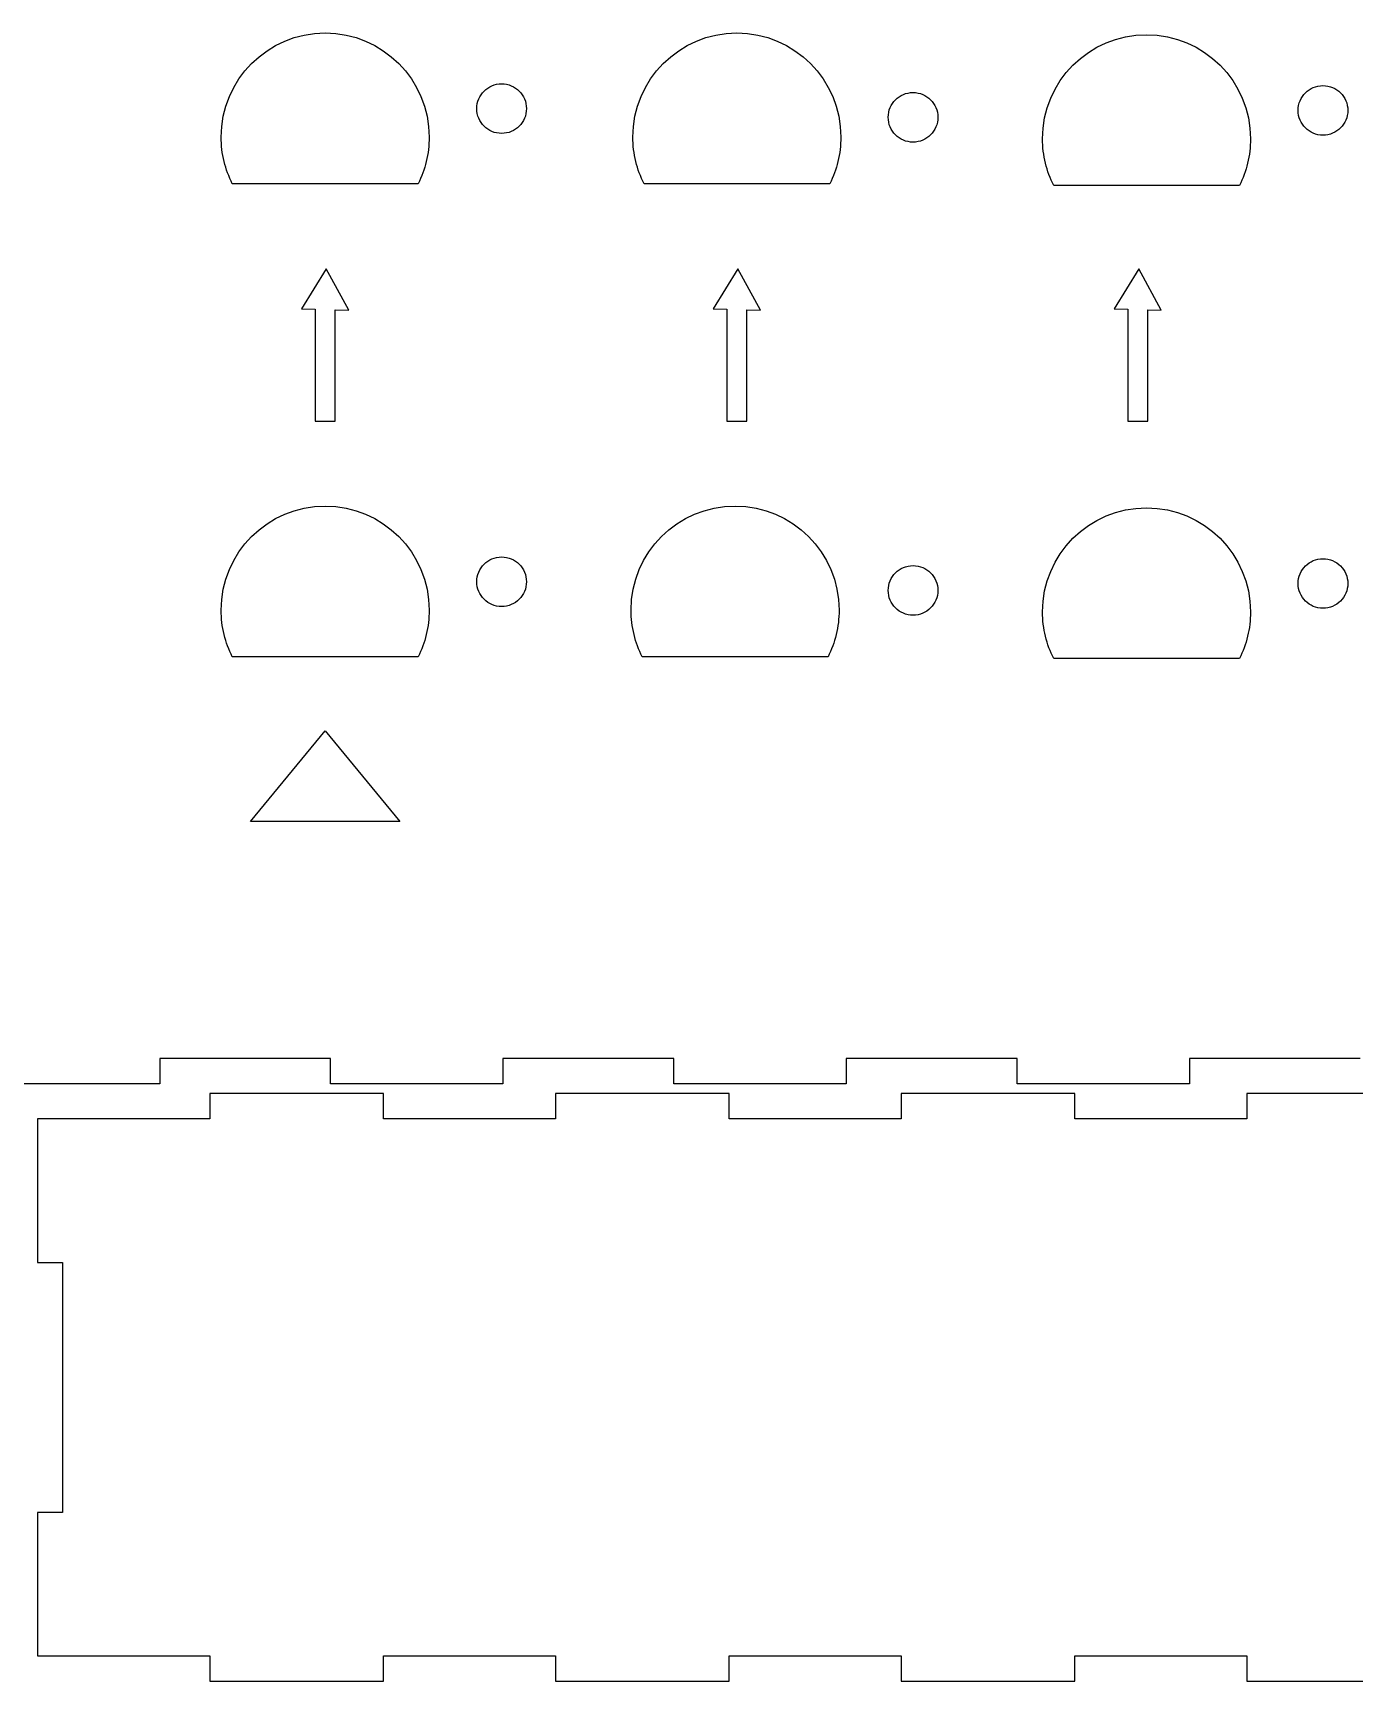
# Model space of a CAD drawing. Extents: x 11 to 585, y 6 to 386.
# Drawn here: x 276.8 to 433.8, y 6.2 to 202.1 of the extents above; entities that cross this region are included whole.
import ezdxf

# ---------------------------------------------------------------- set-up
doc = ezdxf.new("R2010")
doc.units = 0
doc.layers.get('0').update_dxf_attribs({"linetype": 'CONTINUOUS'})

msp = doc.modelspace()

# ---------------------------------------------------------------- linework, layer by layer
at = {"color": 7}
for p, q in [((307.882854, 201.494228), (309.066664, 201.799005)), ((309.066664, 201.799005), (310.293145, 201.986432)), ((310.293145, 201.986432), (311.55609, 202.05029)), ((311.55609, 202.05029), (312.819006, 201.986432)), ((312.819006, 201.986432), (314.045487, 201.799005)), ((314.045487, 201.799005), (315.229296, 201.494228)), ((356.788071, 201.494228), (357.97188, 201.799005)), ((357.97188, 201.799005), (359.198362, 201.986432)), ((359.198362, 201.986432), (360.461278, 202.05029)), ((360.461278, 202.05029), (361.724194, 201.986432)), ((361.724194, 201.986432), (362.950675, 201.799005)), ((362.950675, 201.799005), (364.134513, 201.494228)), ((406.634696, 201.592413), (407.861177, 201.779839)), ((407.861177, 201.779839), (409.124122, 201.843698)), ((409.124122, 201.843698), (410.387038, 201.779839)), ((410.387038, 201.779839), (411.613519, 201.592413)), ((303.698487, 199.226027), (304.649519, 199.938003)), ((304.649519, 199.938003), (305.668059, 200.557507)), ((305.668059, 200.557507), (306.747926, 201.078322)), ((306.747926, 201.078322), (307.882854, 201.494228)), ((315.229296, 201.494228), (316.364225, 201.078322)), ((316.364225, 201.078322), (317.444092, 200.557507)), ((317.444092, 200.557507), (318.462632, 199.938003)), ((318.462632, 199.938003), (319.413664, 199.226027)), ((352.603703, 199.226027), (353.554736, 199.938003)), ((353.554736, 199.938003), (354.573276, 200.557507)), ((354.573276, 200.557507), (355.653114, 201.078322)), ((355.653114, 201.078322), (356.788071, 201.494228)), ((364.134513, 201.494228), (365.269441, 201.078322)), ((365.269441, 201.078322), (366.34928, 200.557507)), ((366.34928, 200.557507), (367.367848, 199.938003)), ((367.367848, 199.938003), (368.318881, 199.226027)), ((402.217551, 199.731411), (403.236091, 200.350914)), ((403.236091, 200.350914), (404.315958, 200.87173)), ((404.315958, 200.87173), (405.450887, 201.287635)), ((405.450887, 201.287635), (406.634696, 201.592413)), ((411.613519, 201.592413), (412.797329, 201.287635)), ((412.797329, 201.287635), (413.932257, 200.87173)), ((413.932257, 200.87173), (415.012124, 200.350914)), ((415.012124, 200.350914), (416.030664, 199.731411)), ((302.023836, 197.549554), (302.821199, 198.427807)), ((302.821199, 198.427807), (303.698487, 199.226027)), ((319.413664, 199.226027), (320.29098, 198.427807)), ((320.29098, 198.427807), (321.088314, 197.549554)), ((350.929025, 197.549554), (351.726387, 198.427807)), ((351.726387, 198.427807), (352.603703, 199.226027)), ((368.318881, 199.226027), (369.196168, 198.427807)), ((369.196168, 198.427807), (369.993531, 197.549554)), ((399.591869, 197.342962), (400.389231, 198.221215)), ((400.389231, 198.221215), (401.266519, 199.019435)), ((401.266519, 199.019435), (402.217551, 199.731411)), ((416.030664, 199.731411), (416.981696, 199.019435)), ((416.981696, 199.019435), (417.859012, 198.221215)), ((417.859012, 198.221215), (418.656347, 197.342962)), ((300.69378, 195.577845), (301.312636, 196.597494)), ((301.312636, 196.597494), (302.023836, 197.549554)), ((321.088314, 197.549554), (321.799543, 196.597494)), ((321.799543, 196.597494), (322.418371, 195.577845)), ((331.369501, 195.774884), (331.640547, 195.874085)), ((331.640547, 195.874085), (331.923249, 195.946774)), ((331.923249, 195.946774), (332.216167, 195.991478)), ((332.216167, 195.991478), (332.517778, 196.00669)), ((332.517778, 196.00669), (332.819417, 195.991478)), ((332.819417, 195.991478), (333.112308, 195.946774)), ((333.112308, 195.946774), (333.395038, 195.874085)), ((333.395038, 195.874085), (333.666056, 195.774884)), ((349.598996, 195.577845), (350.217825, 196.597494)), ((350.217825, 196.597494), (350.929025, 197.549554)), ((369.993531, 197.549554), (370.704731, 196.597494)), ((370.704731, 196.597494), (371.32356, 195.577845)), ((398.261812, 195.371253), (398.88064, 196.390902)), ((398.88064, 196.390902), (399.591869, 197.342962)), ((418.656347, 197.342962), (419.367575, 196.390902)), ((419.367575, 196.390902), (419.986404, 195.371253)), ((299.758072, 193.360659), (300.173531, 194.496827)), ((300.173531, 194.496827), (300.69378, 195.577845)), ((322.418371, 195.577845), (322.93862, 194.496827)), ((322.93862, 194.496827), (323.354079, 193.360659)), ((329.62771, 193.651238), (329.70041, 193.933949)), ((329.70041, 193.933949), (329.799611, 194.204984)), ((329.799611, 194.204984), (329.923846, 194.462856)), ((329.923846, 194.462856), (330.071589, 194.706086)), ((330.071589, 194.706086), (330.24143, 194.933182)), ((330.24143, 194.933182), (330.431817, 195.142675)), ((330.431817, 195.142675), (330.641311, 195.333074)), ((330.641311, 195.333074), (330.868415, 195.502895)), ((330.868415, 195.502895), (331.111634, 195.650661)), ((331.111634, 195.650661), (331.369501, 195.774884)), ((333.666056, 195.774884), (333.92395, 195.650661)), ((333.92395, 195.650661), (334.16717, 195.502895)), ((334.16717, 195.502895), (334.394274, 195.333074)), ((334.394274, 195.333074), (334.603767, 195.142675)), ((334.603767, 195.142675), (334.794154, 194.933182)), ((334.794154, 194.933182), (334.963968, 194.706086)), ((334.963968, 194.706086), (335.111739, 194.462856)), ((335.111739, 194.462856), (335.235945, 194.204984)), ((335.235945, 194.204984), (335.335146, 193.933949)), ((335.335146, 193.933949), (335.407847, 193.651238)), ((348.663288, 193.360659), (349.078748, 194.496827)), ((349.078748, 194.496827), (349.598996, 195.577845)), ((371.32356, 195.577845), (371.843808, 194.496827)), ((371.843808, 194.496827), (372.259267, 193.360659)), ((379.114925, 193.900559), (379.30534, 194.11005)), ((379.30534, 194.11005), (379.514806, 194.300454)), ((379.514806, 194.300454), (379.74191, 194.470272)), ((379.74191, 194.470272), (379.985129, 194.618041)), ((379.985129, 194.618041), (380.243024, 194.742264)), ((380.243024, 194.742264), (380.51407, 194.841465)), ((380.51407, 194.841465), (380.796772, 194.914154)), ((380.796772, 194.914154), (381.089662, 194.958858)), ((381.089662, 194.958858), (381.391301, 194.97407)), ((381.391301, 194.97407), (381.692912, 194.958858)), ((381.692912, 194.958858), (381.98583, 194.914154)), ((381.98583, 194.914154), (382.268532, 194.841465)), ((382.268532, 194.841465), (382.539579, 194.742264)), ((382.539579, 194.742264), (382.797445, 194.618041)), ((382.797445, 194.618041), (383.040664, 194.470272)), ((383.040664, 194.470272), (383.267768, 194.300454)), ((383.267768, 194.300454), (383.477262, 194.11005)), ((383.477262, 194.11005), (383.667649, 193.900559)), ((397.326104, 193.154067), (397.741563, 194.290234)), ((397.741563, 194.290234), (398.261812, 195.371253)), ((419.986404, 195.371253), (420.506652, 194.290234)), ((420.506652, 194.290234), (420.922111, 193.154067)), ((427.268414, 193.727334), (427.367615, 193.998369)), ((427.367615, 193.998369), (427.49185, 194.256244)), ((427.49185, 194.256244), (427.639593, 194.499471)), ((427.639593, 194.499471), (427.809434, 194.72657)), ((427.809434, 194.72657), (427.999821, 194.936063)), ((427.999821, 194.936063), (428.209315, 195.126459)), ((428.209315, 195.126459), (428.436419, 195.29628)), ((428.436419, 195.29628), (428.679638, 195.444046)), ((428.679638, 195.444046), (428.937505, 195.568269)), ((428.937505, 195.568269), (429.208551, 195.66747)), ((429.208551, 195.66747), (429.491253, 195.74016)), ((429.491253, 195.74016), (429.784171, 195.784866)), ((429.784171, 195.784866), (430.085782, 195.800078)), ((430.085782, 195.800078), (430.387421, 195.784866)), ((430.387421, 195.784866), (430.680312, 195.74016)), ((430.680312, 195.74016), (430.963014, 195.66747)), ((430.963014, 195.66747), (431.23406, 195.568269)), ((431.23406, 195.568269), (431.491954, 195.444046)), ((431.491954, 195.444046), (431.735174, 195.29628)), ((431.735174, 195.29628), (431.962278, 195.126459)), ((431.962278, 195.126459), (432.171771, 194.936063)), ((432.171771, 194.936063), (432.362158, 194.72657)), ((432.362158, 194.72657), (432.531972, 194.499471)), ((432.531972, 194.499471), (432.679743, 194.256244)), ((432.679743, 194.256244), (432.803977, 193.998369)), ((432.803977, 193.998369), (432.90315, 193.727334)), ((299.266412, 190.947761), (299.453639, 192.175566)), ((299.453639, 192.175566), (299.758072, 193.360659)), ((323.354079, 193.360659), (323.658512, 192.175563)), ((323.658512, 192.175563), (323.845738, 190.947761)), ((329.567766, 193.056709), (329.583006, 193.358331)), ((329.583006, 192.75509), (329.567766, 193.056709)), ((329.583006, 193.358331), (329.62771, 193.651238)), ((329.62771, 192.462182), (329.583006, 192.75509)), ((329.70041, 192.179472), (329.62771, 192.462182)), ((329.799611, 191.908437), (329.70041, 192.179472)), ((335.335146, 192.179472), (335.235945, 191.908437)), ((335.407847, 192.462182), (335.335146, 192.179472)), ((335.407847, 193.651238), (335.452551, 193.358331)), ((335.452551, 192.75509), (335.407847, 192.462182)), ((335.452551, 193.358331), (335.467791, 193.056709)), ((335.467791, 193.056709), (335.452551, 192.75509)), ((348.171601, 190.947758), (348.358827, 192.175563)), ((348.358827, 192.175563), (348.663288, 193.360659)), ((372.259267, 193.360659), (372.563729, 192.175563)), ((372.563729, 192.175563), (372.750955, 190.947761)), ((378.441289, 192.024086), (378.456529, 192.325708)), ((378.456529, 191.722467), (378.441289, 192.024086)), ((378.456529, 192.325708), (378.501233, 192.618615)), ((378.501233, 192.618615), (378.573933, 192.901326)), ((378.573933, 192.901326), (378.673134, 193.172361)), ((378.673134, 193.172361), (378.79734, 193.430233)), ((378.79734, 193.430233), (378.945112, 193.67346)), ((378.945112, 193.67346), (379.114925, 193.900559)), ((383.667649, 193.900559), (383.83749, 193.67346)), ((383.83749, 193.67346), (383.985234, 193.430233)), ((383.985234, 193.430233), (384.109468, 193.172361)), ((384.109468, 193.172361), (384.208669, 192.901326)), ((384.208669, 192.901326), (384.28137, 192.618615)), ((384.28137, 192.618615), (384.326074, 192.325708)), ((384.326074, 192.325708), (384.341314, 192.024086)), ((384.341314, 192.024086), (384.326074, 191.722467)), ((396.834445, 190.741169), (397.021671, 191.968974)), ((397.021671, 191.968974), (397.326104, 193.154067)), ((420.922111, 193.154067), (421.226544, 191.968971)), ((421.226544, 191.968971), (421.413771, 190.741169)), ((427.13577, 192.850094), (427.15101, 193.151716)), ((427.15101, 192.548475), (427.13577, 192.850094)), ((427.15101, 193.151716), (427.195714, 193.444626)), ((427.195714, 192.255567), (427.15101, 192.548475)), ((427.195714, 193.444626), (427.268414, 193.727334)), ((427.268414, 191.97286), (427.195714, 192.255567)), ((427.367615, 191.701822), (427.268414, 191.97286)), ((432.90315, 191.97286), (432.803977, 191.701822)), ((432.90315, 193.727334), (432.975851, 193.444626)), ((432.975851, 192.255567), (432.90315, 191.97286)), ((432.975851, 193.444626), (433.020555, 193.151716)), ((433.020555, 192.548475), (432.975851, 192.255567)), ((433.020555, 193.151716), (433.035795, 192.850094)), ((433.035795, 192.850094), (433.020555, 192.548475)), ((299.20263, 189.683468), (299.266412, 190.947761)), ((323.845738, 190.947761), (323.909549, 189.683468)), ((329.923846, 191.650565), (329.799611, 191.908437)), ((330.071589, 191.407337), (329.923846, 191.650565)), ((330.24143, 191.180236), (330.071589, 191.407337)), ((330.431817, 190.970745), (330.24143, 191.180236)), ((330.641311, 190.780347), (330.431817, 190.970745)), ((330.868415, 190.610522), (330.641311, 190.780347)), ((331.111634, 190.462759), (330.868415, 190.610522)), ((331.369501, 190.338536), (331.111634, 190.462759)), ((331.640547, 190.239335), (331.369501, 190.338536)), ((331.923249, 190.166643), (331.640547, 190.239335)), ((332.216167, 190.121939), (331.923249, 190.166643)), ((332.517778, 190.106727), (332.216167, 190.121939)), ((332.819417, 190.121939), (332.517778, 190.106727)), ((333.112308, 190.166643), (332.819417, 190.121939)), ((333.395038, 190.239335), (333.112308, 190.166643)), ((333.666056, 190.338536), (333.395038, 190.239335)), ((333.92395, 190.462759), (333.666056, 190.338536)), ((334.16717, 190.610522), (333.92395, 190.462759)), ((334.394274, 190.780347), (334.16717, 190.610522)), ((334.603767, 190.970745), (334.394274, 190.780347)), ((334.794154, 191.180236), (334.603767, 190.970745)), ((334.963968, 191.407337), (334.794154, 191.180236)), ((335.111739, 191.650565), (334.963968, 191.407337)), ((335.235945, 191.908437), (335.111739, 191.650565)), ((348.107818, 189.683465), (348.171601, 190.947758)), ((372.750955, 190.947761), (372.814737, 189.683468)), ((378.501233, 191.429559), (378.456529, 191.722467)), ((378.573933, 191.146849), (378.501233, 191.429559)), ((378.673134, 190.875814), (378.573933, 191.146849)), ((378.79734, 190.617942), (378.673134, 190.875814)), ((378.945112, 190.374714), (378.79734, 190.617942)), ((379.114925, 190.147613), (378.945112, 190.374714)), ((379.30534, 189.938122), (379.114925, 190.147613)), ((383.667649, 190.147613), (383.477262, 189.938122)), ((383.83749, 190.374714), (383.667649, 190.147613)), ((383.985234, 190.617942), (383.83749, 190.374714)), ((384.109468, 190.875814), (383.985234, 190.617942)), ((384.208669, 191.146849), (384.109468, 190.875814)), ((384.28137, 191.429559), (384.208669, 191.146849)), ((384.326074, 191.722467), (384.28137, 191.429559)), ((396.770662, 189.476875), (396.834445, 190.741169)), ((421.413771, 190.741169), (421.477581, 189.476875)), ((427.49185, 191.44395), (427.367615, 191.701822)), ((427.639593, 191.200722), (427.49185, 191.44395)), ((427.809434, 190.973621), (427.639593, 191.200722)), ((427.999821, 190.76413), (427.809434, 190.973621)), ((428.209315, 190.573732), (427.999821, 190.76413)), ((428.436419, 190.403907), (428.209315, 190.573732)), ((428.679638, 190.256144), (428.436419, 190.403907)), ((428.937505, 190.131921), (428.679638, 190.256144)), ((429.208551, 190.03272), (428.937505, 190.131921)), ((429.491253, 189.960031), (429.208551, 190.03272)), ((430.963014, 190.03272), (430.680312, 189.960031)), ((431.23406, 190.131921), (430.963014, 190.03272)), ((431.491954, 190.256144), (431.23406, 190.131921)), ((431.735174, 190.403907), (431.491954, 190.256144)), ((431.962278, 190.573732), (431.735174, 190.403907)), ((432.171771, 190.76413), (431.962278, 190.573732)), ((432.362158, 190.973621), (432.171771, 190.76413)), ((432.531972, 191.200722), (432.362158, 190.973621)), ((432.679743, 191.44395), (432.531972, 191.200722)), ((432.803977, 191.701822), (432.679743, 191.44395)), ((299.202489, 189.683465), (299.20263, 189.683468)), ((299.208134, 189.309972), (299.202489, 189.683465)), ((299.225067, 188.939363), (299.208134, 189.309972)), ((299.252725, 188.571777), (299.225067, 188.939363)), ((299.291304, 188.207347), (299.252725, 188.571777)), ((299.340496, 187.846215), (299.291304, 188.207347)), ((323.822258, 188.207561), (323.773856, 187.846415)), ((323.86016, 188.57198), (323.822258, 188.207561)), ((323.887536, 188.939533), (323.86016, 188.57198)), ((323.903904, 189.310076), (323.887536, 188.939533)), ((323.909549, 189.683468), (323.903904, 189.310076)), ((348.113068, 189.309972), (348.107423, 189.683465)), ((348.107423, 189.683465), (348.107818, 189.683465)), ((348.130001, 188.939363), (348.113068, 189.309972)), ((348.157941, 188.571777), (348.130001, 188.939363)), ((348.196521, 188.207347), (348.157941, 188.571777)), ((348.245712, 187.846215), (348.196521, 188.207347)), ((372.727446, 188.207561), (372.679073, 187.846415)), ((372.765348, 188.57198), (372.727446, 188.207561)), ((372.792724, 188.939533), (372.765348, 188.57198)), ((372.809093, 189.310076), (372.792724, 188.939533)), ((372.814737, 189.683468), (372.809093, 189.310076)), ((379.514806, 189.747724), (379.30534, 189.938122)), ((379.74191, 189.577899), (379.514806, 189.747724)), ((379.985129, 189.430136), (379.74191, 189.577899)), ((380.243024, 189.305913), (379.985129, 189.430136)), ((380.51407, 189.206712), (380.243024, 189.305913)), ((380.796772, 189.13402), (380.51407, 189.206712)), ((381.089662, 189.089316), (380.796772, 189.13402)), ((381.391301, 189.074105), (381.089662, 189.089316)), ((381.692912, 189.089316), (381.391301, 189.074105)), ((381.98583, 189.13402), (381.692912, 189.089316)), ((382.268532, 189.206712), (381.98583, 189.13402)), ((382.539579, 189.305913), (382.268532, 189.206712)), ((382.797445, 189.430136), (382.539579, 189.305913)), ((383.040664, 189.577899), (382.797445, 189.430136)), ((383.267768, 189.747724), (383.040664, 189.577899)), ((383.477262, 189.938122), (383.267768, 189.747724)), ((396.770239, 189.476872), (396.770662, 189.476875)), ((396.775884, 189.103379), (396.770239, 189.476872)), ((396.792817, 188.732771), (396.775884, 189.103379)), ((396.820757, 188.365185), (396.792817, 188.732771)), ((396.859337, 188.000754), (396.820757, 188.365185)), ((421.428192, 188.365388), (421.39029, 188.000969)), ((421.455568, 188.73294), (421.428192, 188.365388)), ((421.471937, 189.103484), (421.455568, 188.73294)), ((421.477581, 189.476875), (421.471937, 189.103484)), ((429.784171, 189.915324), (429.491253, 189.960031)), ((430.085782, 189.900113), (429.784171, 189.915324)), ((430.387421, 189.915324), (430.085782, 189.900113)), ((430.680312, 189.960031), (430.387421, 189.915324)), ((299.400101, 187.488512), (299.340496, 187.846215)), ((299.469951, 187.134383), (299.400101, 187.488512)), ((299.549848, 186.783962), (299.469951, 187.134383)), ((299.639595, 186.437384), (299.549848, 186.783962)), ((299.73905, 186.094792), (299.639595, 186.437384)), ((299.84796, 185.756317), (299.73905, 186.094792)), ((323.380213, 186.094778), (323.272235, 185.756263)), ((323.478652, 186.437418), (323.380213, 186.094778)), ((323.567411, 186.784046), (323.478652, 186.437418)), ((323.646292, 187.134515), (323.567411, 186.784046)), ((323.715154, 187.488687), (323.646292, 187.134515)), ((323.773856, 187.846415), (323.715154, 187.488687)), ((348.305318, 187.488512), (348.245712, 187.846215)), ((348.375168, 187.134383), (348.305318, 187.488512)), ((348.455036, 186.783962), (348.375168, 187.134383)), ((348.544811, 186.437384), (348.455036, 186.783962)), ((348.644238, 186.094792), (348.544811, 186.437384)), ((348.753176, 185.756317), (348.644238, 186.094792)), ((372.285429, 186.094778), (372.177423, 185.756263)), ((372.383868, 186.437418), (372.285429, 186.094778)), ((372.472599, 186.784046), (372.383868, 186.437418)), ((372.55148, 187.134513), (372.472599, 186.784046)), ((372.620371, 187.488687), (372.55148, 187.134513)), ((372.679073, 187.846415), (372.620371, 187.488687)), ((396.908528, 187.639625), (396.859337, 188.000754)), ((396.968133, 187.28192), (396.908528, 187.639625)), ((397.037983, 186.927793), (396.968133, 187.28192)), ((397.11788, 186.577369), (397.037983, 186.927793)), ((397.207627, 186.230792), (397.11788, 186.577369)), ((397.307082, 185.8882), (397.207627, 186.230792)), ((421.046684, 186.230826), (420.948245, 185.888185)), ((421.135443, 186.577454), (421.046684, 186.230826)), ((421.214324, 186.927923), (421.135443, 186.577454)), ((421.283186, 187.282095), (421.214324, 186.927923)), ((421.341889, 187.639823), (421.283186, 187.282095)), ((421.39029, 188.000969), (421.341889, 187.639823)), ((299.966182, 185.422101), (299.84796, 185.756317)), ((300.093549, 185.092285), (299.966182, 185.422101)), ((300.229834, 184.766996), (300.093549, 185.092285)), ((300.374868, 184.446377), (300.229834, 184.766996)), ((300.528454, 184.130565), (300.374868, 184.446377)), ((301.907589, 184.130565), (300.528454, 184.130565)), ((303.286724, 184.130565), (301.907589, 184.130565)), ((304.665832, 184.130565), (303.286724, 184.130565)), ((306.044967, 184.130565), (304.665832, 184.130565)), ((307.424102, 184.130565), (306.044967, 184.130565)), ((308.803238, 184.130565), (307.424102, 184.130565)), ((310.182345, 184.130565), (308.803238, 184.130565)), ((311.56148, 184.130565), (310.182345, 184.130565)), ((312.940615, 184.130565), (311.56148, 184.130565)), ((314.319751, 184.130565), (312.940615, 184.130565)), ((315.698858, 184.130565), (314.319751, 184.130565)), ((317.077993, 184.130565), (315.698858, 184.130565)), ((318.457128, 184.130565), (317.077993, 184.130565)), ((319.836264, 184.130565), (318.457128, 184.130565)), ((321.215371, 184.130565), (319.836264, 184.130565)), ((322.594506, 184.130565), (321.215371, 184.130565)), ((322.747894, 184.446315), (322.594506, 184.130565)), ((322.892533, 184.7669), (322.747894, 184.446315)), ((323.028225, 185.09218), (322.892533, 184.7669)), ((323.15483, 185.422016), (323.028225, 185.09218)), ((323.272235, 185.756263), (323.15483, 185.422016)), ((348.871399, 185.422101), (348.753176, 185.756317)), ((348.998738, 185.092282), (348.871399, 185.422101)), ((349.135023, 184.766993), (348.998738, 185.092282)), ((349.280057, 184.446374), (349.135023, 184.766993)), ((349.43367, 184.130565), (349.280057, 184.446374)), ((350.812777, 184.130565), (349.43367, 184.130565)), ((352.191913, 184.130565), (350.812777, 184.130565)), ((353.571048, 184.130565), (352.191913, 184.130565)), ((354.950183, 184.130565), (353.571048, 184.130565)), ((356.32929, 184.130565), (354.950183, 184.130565)), ((357.708426, 184.130565), (356.32929, 184.130565)), ((359.087561, 184.130565), (357.708426, 184.130565)), ((360.466696, 184.130565), (359.087561, 184.130565)), ((361.845804, 184.130565), (360.466696, 184.130565)), ((363.224939, 184.130565), (361.845804, 184.130565)), ((364.604074, 184.130565), (363.224939, 184.130565)), ((365.98321, 184.130565), (364.604074, 184.130565)), ((367.362317, 184.130565), (365.98321, 184.130565)), ((368.741452, 184.130565), (367.362317, 184.130565)), ((370.120587, 184.130565), (368.741452, 184.130565)), ((371.499723, 184.130565), (370.120587, 184.130565)), ((371.65311, 184.446312), (371.499723, 184.130565)), ((371.797721, 184.7669), (371.65311, 184.446312)), ((371.933414, 185.092178), (371.797721, 184.7669)), ((372.060047, 185.422016), (371.933414, 185.092178)), ((372.177423, 185.756263), (372.060047, 185.422016)), ((397.415992, 185.549725), (397.307082, 185.8882)), ((397.534215, 185.215512), (397.415992, 185.549725)), ((397.661582, 184.885693), (397.534215, 185.215512)), ((397.797867, 184.560403), (397.661582, 184.885693)), ((397.942901, 184.239785), (397.797867, 184.560403)), ((398.096486, 183.923972), (397.942901, 184.239785)), ((420.315926, 184.239723), (420.162538, 183.923972)), ((420.460565, 184.560307), (420.315926, 184.239723)), ((420.596258, 184.885588), (420.460565, 184.560307)), ((420.722862, 185.215424), (420.596258, 184.885588)), ((420.840267, 185.549671), (420.722862, 185.215424)), ((420.948245, 185.888185), (420.840267, 185.549671)), ((399.475621, 183.923972), (398.096486, 183.923972)), ((400.854757, 183.923972), (399.475621, 183.923972)), ((402.233864, 183.923972), (400.854757, 183.923972)), ((403.612999, 183.923972), (402.233864, 183.923972)), ((404.992134, 183.923972), (403.612999, 183.923972)), ((406.37127, 183.923972), (404.992134, 183.923972)), ((407.750377, 183.923972), (406.37127, 183.923972)), ((409.129512, 183.923972), (407.750377, 183.923972)), ((410.508648, 183.923972), (409.129512, 183.923972)), ((411.887783, 183.923972), (410.508648, 183.923972)), ((413.26689, 183.923972), (411.887783, 183.923972)), ((414.646025, 183.923972), (413.26689, 183.923972)), ((416.025161, 183.923972), (414.646025, 183.923972)), ((417.404296, 183.923972), (416.025161, 183.923972)), ((418.783403, 183.923972), (417.404296, 183.923972)), ((420.162538, 183.923972), (418.783403, 183.923972)), ((306.747926, 144.850684), (307.882854, 145.266589)), ((307.882854, 145.266589), (309.066664, 145.571367)), ((309.066664, 145.571367), (310.293145, 145.758793)), ((310.293145, 145.758793), (311.55609, 145.822652)), ((311.55609, 145.822652), (312.819006, 145.758793)), ((312.819006, 145.758793), (314.045487, 145.571367)), ((314.045487, 145.571367), (315.229296, 145.266589)), ((315.229296, 145.266589), (316.364225, 144.850684)), ((355.442435, 144.850684), (356.577392, 145.266589)), ((356.577392, 145.266589), (357.761201, 145.571367)), ((357.761201, 145.571367), (358.987683, 145.758793)), ((358.987683, 145.758793), (360.250599, 145.822652)), ((360.250599, 145.822652), (361.513515, 145.758793)), ((361.513515, 145.758793), (362.739996, 145.571367)), ((362.739996, 145.571367), (363.923834, 145.266589)), ((363.923834, 145.266589), (365.058762, 144.850684)), ((404.315958, 144.644069), (405.450887, 145.059974)), ((405.450887, 145.059974), (406.634696, 145.364752)), ((406.634696, 145.364752), (407.861177, 145.552178)), ((407.861177, 145.552178), (409.124122, 145.616037)), ((409.124122, 145.616037), (410.387038, 145.552178)), ((410.387038, 145.552178), (411.613519, 145.364752)), ((411.613519, 145.364752), (412.797329, 145.059974)), ((412.797329, 145.059974), (413.932257, 144.644069)), ((302.821199, 142.200166), (303.698487, 142.998389)), ((303.698487, 142.998389), (304.649519, 143.710365)), ((304.649519, 143.710365), (305.668059, 144.329868)), ((305.668059, 144.329868), (306.747926, 144.850684)), ((316.364225, 144.850684), (317.444092, 144.329868)), ((317.444092, 144.329868), (318.462632, 143.710365)), ((318.462632, 143.710365), (319.413664, 142.998389)), ((319.413664, 142.998389), (320.29098, 142.200166)), ((351.515708, 142.200168), (352.393024, 142.998389)), ((352.393024, 142.998389), (353.344057, 143.710365)), ((353.344057, 143.710365), (354.362597, 144.329868)), ((354.362597, 144.329868), (355.442435, 144.850684)), ((365.058762, 144.850684), (366.138601, 144.329868)), ((366.138601, 144.329868), (367.157169, 143.710365)), ((367.157169, 143.710365), (368.108202, 142.998389)), ((368.108202, 142.998389), (368.98549, 142.200166)), ((401.266519, 142.791774), (402.217551, 143.50375)), ((402.217551, 143.50375), (403.236091, 144.123253)), ((403.236091, 144.123253), (404.315958, 144.644069)), ((413.932257, 144.644069), (415.012124, 144.123253)), ((415.012124, 144.123253), (416.030664, 143.50375)), ((416.030664, 143.50375), (416.981696, 142.791774)), ((301.312636, 140.369853), (302.023836, 141.321915)), ((302.023836, 141.321915), (302.821199, 142.200166)), ((320.29098, 142.200166), (321.088314, 141.321915)), ((321.088314, 141.321915), (321.799543, 140.369853)), ((350.007146, 140.369853), (350.718346, 141.321915)), ((350.718346, 141.321915), (351.515708, 142.200168)), ((368.98549, 142.200166), (369.782852, 141.321915)), ((369.782852, 141.321915), (370.494052, 140.369853)), ((398.88064, 140.163238), (399.591869, 141.115301)), ((399.591869, 141.115301), (400.389231, 141.993554)), ((400.389231, 141.993554), (401.266519, 142.791774)), ((416.981696, 142.791774), (417.859012, 141.993551)), ((417.859012, 141.993551), (418.656347, 141.115301)), ((418.656347, 141.115301), (419.367575, 140.163238)), ((300.173531, 138.269183), (300.69378, 139.350204)), ((300.69378, 139.350204), (301.312636, 140.369853)), ((321.799543, 140.369853), (322.418371, 139.350204)), ((322.418371, 139.350204), (322.93862, 138.269183)), ((330.431817, 138.915003), (330.641311, 139.105404)), ((330.641311, 139.105404), (330.868415, 139.275226)), ((330.868415, 139.275226), (331.111634, 139.422992)), ((331.111634, 139.422992), (331.369501, 139.547215)), ((331.369501, 139.547215), (331.640547, 139.646416)), ((331.640547, 139.646416), (331.923249, 139.719105)), ((331.923249, 139.719105), (332.216167, 139.763809)), ((332.216167, 139.763809), (332.517778, 139.779021)), ((332.517778, 139.779021), (332.819417, 139.763809)), ((332.819417, 139.763809), (333.112308, 139.719105)), ((333.112308, 139.719105), (333.395038, 139.646416)), ((333.395038, 139.646416), (333.666056, 139.547215)), ((333.666056, 139.547215), (333.92395, 139.422992)), ((333.92395, 139.422992), (334.16717, 139.275226)), ((334.16717, 139.275226), (334.394274, 139.105404)), ((334.394274, 139.105404), (334.603767, 138.915003)), ((348.868069, 138.269183), (349.388317, 139.350204)), ((349.388317, 139.350204), (350.007146, 140.369853)), ((370.494052, 140.369853), (371.112881, 139.350204)), ((371.112881, 139.350204), (371.633129, 138.269183)), ((397.741563, 138.062568), (398.261812, 139.143589)), ((398.261812, 139.143589), (398.88064, 140.163238)), ((419.367575, 140.163238), (419.986404, 139.143589)), ((419.986404, 139.143589), (420.506652, 138.062568)), ((428.209315, 138.898761), (428.436419, 139.068583)), ((428.436419, 139.068583), (428.679638, 139.216349)), ((428.679638, 139.216349), (428.937505, 139.340572)), ((428.937505, 139.340572), (429.208551, 139.439773)), ((429.208551, 139.439773), (429.491253, 139.512462)), ((429.491253, 139.512462), (429.784171, 139.557166)), ((429.784171, 139.557166), (430.085782, 139.572378)), ((430.085782, 139.572378), (430.387421, 139.557166)), ((430.387421, 139.557166), (430.680312, 139.512462)), ((430.680312, 139.512462), (430.963014, 139.439773)), ((430.963014, 139.439773), (431.23406, 139.340572)), ((431.23406, 139.340572), (431.491954, 139.216349)), ((431.491954, 139.216349), (431.735174, 139.068583)), ((431.735174, 139.068583), (431.962278, 138.898761)), ((299.453639, 135.947916), (299.758072, 137.133015)), ((299.758072, 137.133015), (300.173531, 138.269183)), ((322.93862, 138.269183), (323.354079, 137.133015)), ((323.354079, 137.133015), (323.658512, 135.947916)), ((329.567766, 136.829039), (329.583006, 137.130661)), ((329.583006, 137.130661), (329.62771, 137.423569)), ((329.62771, 137.423569), (329.70041, 137.706279)), ((329.70041, 137.706279), (329.799611, 137.977314)), ((329.799611, 137.977314), (329.923846, 138.235186)), ((329.923846, 138.235186), (330.071589, 138.478414)), ((330.071589, 138.478414), (330.24143, 138.705512)), ((330.24143, 138.705512), (330.431817, 138.915003)), ((334.603767, 138.915003), (334.794154, 138.705512)), ((334.794154, 138.705512), (334.963968, 138.478414)), ((334.963968, 138.478414), (335.111739, 138.235186)), ((335.111739, 138.235186), (335.235945, 137.977314)), ((335.235945, 137.977314), (335.335146, 137.706279)), ((335.335146, 137.706279), (335.407847, 137.423569)), ((335.407847, 137.423569), (335.452551, 137.130661)), ((335.452551, 137.130661), (335.467791, 136.829039)), ((348.148148, 135.947916), (348.452609, 137.133015)), ((348.452609, 137.133015), (348.868069, 138.269183)), ((371.633129, 138.269183), (372.048588, 137.133015)), ((372.048588, 137.133015), (372.35305, 135.947916)), ((378.673134, 136.944691), (378.79734, 137.202563)), ((378.79734, 137.202563), (378.945112, 137.445791)), ((378.945112, 137.445791), (379.114925, 137.672889)), ((379.114925, 137.672889), (379.30534, 137.88238)), ((379.30534, 137.88238), (379.514806, 138.072781)), ((379.514806, 138.072781), (379.74191, 138.242603)), ((379.74191, 138.242603), (379.985129, 138.390369)), ((379.985129, 138.390369), (380.243024, 138.514592)), ((380.243024, 138.514592), (380.51407, 138.613793)), ((380.51407, 138.613793), (380.796772, 138.686482)), ((380.796772, 138.686482), (381.089662, 138.731186)), ((381.089662, 138.731186), (381.391301, 138.746398)), ((381.391301, 138.746398), (381.692912, 138.731186)), ((381.692912, 138.731186), (381.98583, 138.686482)), ((381.98583, 138.686482), (382.268532, 138.613793)), ((382.268532, 138.613793), (382.539579, 138.514592)), ((382.539579, 138.514592), (382.797445, 138.390369)), ((382.797445, 138.390369), (383.040664, 138.242603)), ((383.040664, 138.242603), (383.267768, 138.072781)), ((383.267768, 138.072781), (383.477262, 137.88238)), ((383.477262, 137.88238), (383.667649, 137.672889)), ((383.667649, 137.672889), (383.83749, 137.445791)), ((383.83749, 137.445791), (383.985234, 137.202563)), ((383.985234, 137.202563), (384.109468, 136.944691)), ((397.326104, 136.9264), (397.741563, 138.062568)), ((420.506652, 138.062568), (420.922111, 136.9264)), ((427.15101, 136.924018), (427.195714, 137.216926)), ((427.195714, 137.216926), (427.268414, 137.499636)), ((427.268414, 137.499636), (427.367615, 137.770671)), ((427.367615, 137.770671), (427.49185, 138.028543)), ((427.49185, 138.028543), (427.639593, 138.271771)), ((427.639593, 138.271771), (427.809434, 138.498869)), ((427.809434, 138.498869), (427.999821, 138.70836)), ((427.999821, 138.70836), (428.209315, 138.898761)), ((431.962278, 138.898761), (432.171771, 138.70836)), ((432.171771, 138.70836), (432.362158, 138.498869)), ((432.362158, 138.498869), (432.531972, 138.271771)), ((432.531972, 138.271771), (432.679743, 138.028543)), ((432.679743, 138.028543), (432.803977, 137.770671)), ((432.803977, 137.770671), (432.90315, 137.499636)), ((432.90315, 137.499636), (432.975851, 137.216926)), ((432.975851, 137.216926), (433.020555, 136.924018)), ((299.266412, 134.720111), (299.453639, 135.947916)), ((323.658512, 135.947916), (323.845738, 134.720111)), ((329.583006, 136.52742), (329.567766, 136.829039)), ((329.62771, 136.234513), (329.583006, 136.52742)), ((329.70041, 135.951802), (329.62771, 136.234513)), ((329.799611, 135.680767), (329.70041, 135.951802)), ((329.923846, 135.422895), (329.799611, 135.680767)), ((330.071589, 135.179668), (329.923846, 135.422895)), ((330.24143, 134.952566), (330.071589, 135.179668)), ((334.963968, 135.179668), (334.794154, 134.952566)), ((335.111739, 135.422895), (334.963968, 135.179668)), ((335.235945, 135.680767), (335.111739, 135.422895)), ((335.335146, 135.951802), (335.235945, 135.680767)), ((335.407847, 136.234513), (335.335146, 135.951802)), ((335.452551, 136.52742), (335.407847, 136.234513)), ((335.467791, 136.829039), (335.452551, 136.52742)), ((347.960922, 134.720111), (348.148148, 135.947916)), ((372.35305, 135.947916), (372.540276, 134.720111)), ((378.441289, 135.796416), (378.456529, 136.098039)), ((378.456529, 135.494797), (378.441289, 135.796416)), ((378.456529, 136.098039), (378.501233, 136.390946)), ((378.501233, 135.20189), (378.456529, 135.494797)), ((378.501233, 136.390946), (378.573933, 136.673656)), ((378.573933, 134.919179), (378.501233, 135.20189)), ((378.573933, 136.673656), (378.673134, 136.944691)), ((384.109468, 136.944691), (384.208669, 136.673656)), ((384.208669, 136.673656), (384.28137, 136.390946)), ((384.28137, 135.20189), (384.208669, 134.919179)), ((384.28137, 136.390946), (384.326074, 136.098039)), ((384.326074, 135.494797), (384.28137, 135.20189)), ((384.326074, 136.098039), (384.341314, 135.796416)), ((384.341314, 135.796416), (384.326074, 135.494797)), ((396.834445, 134.513496), (397.021671, 135.741301)), ((397.021671, 135.741301), (397.326104, 136.9264)), ((420.922111, 136.9264), (421.226544, 135.741301)), ((421.226544, 135.741301), (421.413771, 134.513496)), ((427.13577, 136.622396), (427.15101, 136.924018)), ((427.15101, 136.320777), (427.13577, 136.622396)), ((427.195714, 136.02787), (427.15101, 136.320777)), ((427.268414, 135.745159), (427.195714, 136.02787)), ((427.367615, 135.474124), (427.268414, 135.745159)), ((427.49185, 135.216252), (427.367615, 135.474124)), ((427.639593, 134.973025), (427.49185, 135.216252)), ((432.679743, 135.216252), (432.531972, 134.973025)), ((432.803977, 135.474124), (432.679743, 135.216252)), ((432.90315, 135.745159), (432.803977, 135.474124)), ((432.975851, 136.02787), (432.90315, 135.745159)), ((433.020555, 136.320777), (432.975851, 136.02787)), ((433.020555, 136.924018), (433.035795, 136.622396)), ((433.035795, 136.622396), (433.020555, 136.320777)), ((299.208134, 133.082322), (299.202489, 133.455815)), ((299.202489, 133.455815), (299.20263, 133.455815)), ((299.20263, 133.455815), (299.266412, 134.720111)), ((323.845738, 134.720111), (323.909549, 133.455815)), ((323.909549, 133.455815), (323.903904, 133.082426)), ((330.431817, 134.743076), (330.24143, 134.952566)), ((330.641311, 134.552677), (330.431817, 134.743076)), ((330.868415, 134.382853), (330.641311, 134.552677)), ((331.111634, 134.23509), (330.868415, 134.382853)), ((331.369501, 134.110867), (331.111634, 134.23509)), ((331.640547, 134.011666), (331.369501, 134.110867)), ((331.923249, 133.938974), (331.640547, 134.011666)), ((332.216167, 133.89427), (331.923249, 133.938974)), ((332.517778, 133.879058), (332.216167, 133.89427)), ((332.819417, 133.89427), (332.517778, 133.879058)), ((333.112308, 133.938974), (332.819417, 133.89427)), ((333.395038, 134.011666), (333.112308, 133.938974)), ((333.666056, 134.110867), (333.395038, 134.011666)), ((333.92395, 134.23509), (333.666056, 134.110867)), ((334.16717, 134.382853), (333.92395, 134.23509)), ((334.394274, 134.552677), (334.16717, 134.382853)), ((334.603767, 134.743076), (334.394274, 134.552677)), ((334.794154, 134.952566), (334.603767, 134.743076)), ((347.902389, 133.082322), (347.896744, 133.455815)), ((347.896744, 133.455815), (347.89714, 133.455815)), ((347.89714, 133.455815), (347.960922, 134.720111)), ((372.540276, 134.720111), (372.604058, 133.455815)), ((372.604058, 133.455815), (372.598414, 133.082426)), ((378.673134, 134.648145), (378.573933, 134.919179)), ((378.79734, 134.390272), (378.673134, 134.648145)), ((378.945112, 134.147045), (378.79734, 134.390272)), ((379.114925, 133.919943), (378.945112, 134.147045)), ((379.30534, 133.710453), (379.114925, 133.919943)), ((379.514806, 133.520054), (379.30534, 133.710453)), ((379.74191, 133.35023), (379.514806, 133.520054)), ((379.985129, 133.202467), (379.74191, 133.35023)), ((380.243024, 133.078244), (379.985129, 133.202467)), ((382.797445, 133.202467), (382.539579, 133.078244)), ((383.040664, 133.35023), (382.797445, 133.202467)), ((383.267768, 133.520054), (383.040664, 133.35023)), ((383.477262, 133.710453), (383.267768, 133.520054)), ((383.667649, 133.919943), (383.477262, 133.710453)), ((383.83749, 134.147045), (383.667649, 133.919943)), ((383.985234, 134.390272), (383.83749, 134.147045)), ((384.109468, 134.648145), (383.985234, 134.390272)), ((384.208669, 134.919179), (384.109468, 134.648145)), ((396.775884, 132.875707), (396.770239, 133.2492)), ((396.770239, 133.2492), (396.770662, 133.2492)), ((396.770662, 133.2492), (396.834445, 134.513496)), ((421.413771, 134.513496), (421.477581, 133.2492)), ((421.477581, 133.2492), (421.471937, 132.875812)), ((427.809434, 134.745923), (427.639593, 134.973025)), ((427.999821, 134.536432), (427.809434, 134.745923)), ((428.209315, 134.346034), (427.999821, 134.536432)), ((428.436419, 134.17621), (428.209315, 134.346034)), ((428.679638, 134.028447), (428.436419, 134.17621)), ((428.937505, 133.904224), (428.679638, 134.028447)), ((429.208551, 133.805023), (428.937505, 133.904224)), ((429.491253, 133.732331), (429.208551, 133.805023)), ((429.784171, 133.687627), (429.491253, 133.732331)), ((430.085782, 133.672387), (429.784171, 133.687627)), ((430.387421, 133.687627), (430.085782, 133.672387)), ((430.680312, 133.732331), (430.387421, 133.687627)), ((430.963014, 133.805023), (430.680312, 133.732331)), ((431.23406, 133.904224), (430.963014, 133.805023)), ((431.491954, 134.028447), (431.23406, 133.904224)), ((431.735174, 134.17621), (431.491954, 134.028447)), ((431.962278, 134.346034), (431.735174, 134.17621)), ((432.171771, 134.536432), (431.962278, 134.346034)), ((432.362158, 134.745923), (432.171771, 134.536432)), ((432.531972, 134.973025), (432.362158, 134.745923)), ((299.225067, 132.711713), (299.208134, 133.082322)), ((299.252725, 132.344127), (299.225067, 132.711713)), ((299.291304, 131.9797), (299.252725, 132.344127)), ((299.340496, 131.618565), (299.291304, 131.9797)), ((299.400101, 131.260865), (299.340496, 131.618565)), ((299.469951, 130.906739), (299.400101, 131.260865)), ((323.715154, 131.26104), (323.646292, 130.906871)), ((323.773856, 131.618768), (323.715154, 131.26104)), ((323.822258, 131.979914), (323.773856, 131.618768)), ((323.86016, 132.344333), (323.822258, 131.979914)), ((323.887536, 132.711883), (323.86016, 132.344333)), ((323.903904, 133.082426), (323.887536, 132.711883)), ((347.919322, 132.711713), (347.902389, 133.082322)), ((347.947262, 132.344127), (347.919322, 132.711713)), ((347.985842, 131.9797), (347.947262, 132.344127)), ((348.035033, 131.618565), (347.985842, 131.9797)), ((348.094639, 131.260865), (348.035033, 131.618565)), ((348.164489, 130.906739), (348.094639, 131.260865)), ((372.409692, 131.26104), (372.340801, 130.906871)), ((372.468394, 131.618768), (372.409692, 131.26104)), ((372.516767, 131.979914), (372.468394, 131.618768)), ((372.554669, 132.344333), (372.516767, 131.979914)), ((372.582045, 132.711883), (372.554669, 132.344333)), ((372.598414, 133.082426), (372.582045, 132.711883)), ((380.51407, 132.979043), (380.243024, 133.078244)), ((380.796772, 132.906351), (380.51407, 132.979043)), ((381.089662, 132.861647), (380.796772, 132.906351)), ((381.391301, 132.846435), (381.089662, 132.861647)), ((381.692912, 132.861647), (381.391301, 132.846435)), ((381.98583, 132.906351), (381.692912, 132.861647)), ((382.268532, 132.979043), (381.98583, 132.906351)), ((382.539579, 133.078244), (382.268532, 132.979043)), ((396.792817, 132.505099), (396.775884, 132.875707)), ((396.820757, 132.137513), (396.792817, 132.505099)), ((396.859337, 131.773085), (396.820757, 132.137513)), ((396.908528, 131.41195), (396.859337, 131.773085)), ((396.968133, 131.054251), (396.908528, 131.41195)), ((421.341889, 131.412153), (421.283186, 131.054426)), ((421.39029, 131.773299), (421.341889, 131.412153)), ((421.428192, 132.137719), (421.39029, 131.773299)), ((421.455568, 132.505268), (421.428192, 132.137719)), ((421.471937, 132.875812), (421.455568, 132.505268)), ((299.549848, 130.556317), (299.469951, 130.906739)), ((299.639595, 130.20974), (299.549848, 130.556317)), ((299.73905, 129.867148), (299.639595, 130.20974)), ((299.84796, 129.528676), (299.73905, 129.867148)), ((299.966182, 129.19446), (299.84796, 129.528676)), ((323.272235, 129.528619), (323.15483, 129.194372)), ((323.380213, 129.867134), (323.272235, 129.528619)), ((323.478652, 130.209774), (323.380213, 129.867134)), ((323.567411, 130.556402), (323.478652, 130.209774)), ((323.646292, 130.906871), (323.567411, 130.556402)), ((348.244358, 130.556317), (348.164489, 130.906739)), ((348.334132, 130.20974), (348.244358, 130.556317)), ((348.433559, 129.867148), (348.334132, 130.20974)), ((348.542497, 129.528676), (348.433559, 129.867148)), ((348.66072, 129.19446), (348.542497, 129.528676)), ((371.966744, 129.528619), (371.849368, 129.194372)), ((372.07475, 129.867134), (371.966744, 129.528619)), ((372.17319, 130.209774), (372.07475, 129.867134)), ((372.26192, 130.556402), (372.17319, 130.209774)), ((372.340801, 130.906871), (372.26192, 130.556402)), ((397.037983, 130.700124), (396.968133, 131.054251)), ((397.11788, 130.349703), (397.037983, 130.700124)), ((397.207627, 130.003125), (397.11788, 130.349703)), ((397.307082, 129.660533), (397.207627, 130.003125)), ((397.415992, 129.322061), (397.307082, 129.660533)), ((397.534215, 128.987845), (397.415992, 129.322061)), ((420.840267, 129.322004), (420.722862, 128.987757)), ((420.948245, 129.660519), (420.840267, 129.322004)), ((421.046684, 130.003159), (420.948245, 129.660519)), ((421.135443, 130.349787), (421.046684, 130.003159)), ((421.214324, 130.700256), (421.135443, 130.349787)), ((421.283186, 131.054426), (421.214324, 130.700256)), ((300.093549, 128.864641), (299.966182, 129.19446)), ((300.229834, 128.539354), (300.093549, 128.864641)), ((300.374868, 128.218736), (300.229834, 128.539354)), ((300.528454, 127.902923), (300.374868, 128.218736)), ((301.907589, 127.902923), (300.528454, 127.902923)), ((303.286724, 127.902923), (301.907589, 127.902923)), ((304.665832, 127.902923), (303.286724, 127.902923)), ((306.044967, 127.902923), (304.665832, 127.902923)), ((307.424102, 127.902923), (306.044967, 127.902923)), ((308.803238, 127.902923), (307.424102, 127.902923)), ((310.182345, 127.902923), (308.803238, 127.902923)), ((311.56148, 127.902923), (310.182345, 127.902923)), ((312.940615, 127.902923), (311.56148, 127.902923)), ((314.319751, 127.902923), (312.940615, 127.902923)), ((315.698858, 127.902923), (314.319751, 127.902923)), ((317.077993, 127.902923), (315.698858, 127.902923)), ((318.457128, 127.902923), (317.077993, 127.902923)), ((319.836264, 127.902923), (318.457128, 127.902923)), ((321.215371, 127.902923), (319.836264, 127.902923)), ((322.594506, 127.902923), (321.215371, 127.902923)), ((322.747894, 128.218671), (322.594506, 127.902923)), ((322.892533, 128.539258), (322.747894, 128.218671)), ((323.028225, 128.864539), (322.892533, 128.539258)), ((323.15483, 129.194372), (323.028225, 128.864539)), ((348.788059, 128.864641), (348.66072, 129.19446)), ((348.924344, 128.539354), (348.788059, 128.864641)), ((349.069378, 128.218736), (348.924344, 128.539354)), ((349.222991, 127.902923), (349.069378, 128.218736)), ((350.602098, 127.902923), (349.222991, 127.902923)), ((351.981234, 127.902923), (350.602098, 127.902923)), ((353.360369, 127.902923), (351.981234, 127.902923)), ((354.739504, 127.902923), (353.360369, 127.902923)), ((356.118612, 127.902923), (354.739504, 127.902923)), ((357.497747, 127.902923), (356.118612, 127.902923)), ((358.876882, 127.902923), (357.497747, 127.902923)), ((360.256018, 127.902923), (358.876882, 127.902923)), ((361.635125, 127.902923), (360.256018, 127.902923)), ((363.01426, 127.902923), (361.635125, 127.902923)), ((364.393395, 127.902923), (363.01426, 127.902923)), ((365.772531, 127.902923), (364.393395, 127.902923)), ((367.151638, 127.902923), (365.772531, 127.902923)), ((368.530773, 127.902923), (367.151638, 127.902923)), ((369.909908, 127.902923), (368.530773, 127.902923)), ((371.289044, 127.902923), (369.909908, 127.902923)), ((371.442432, 128.218671), (371.289044, 127.902923)), ((371.587042, 128.539258), (371.442432, 128.218671)), ((371.722735, 128.864539), (371.587042, 128.539258)), ((371.849368, 129.194372), (371.722735, 128.864539)), ((397.661582, 128.658026), (397.534215, 128.987845)), ((397.797867, 128.332739), (397.661582, 128.658026)), ((397.942901, 128.012121), (397.797867, 128.332739)), ((398.096486, 127.696308), (397.942901, 128.012121)), ((399.475621, 127.696308), (398.096486, 127.696308)), ((400.854757, 127.696308), (399.475621, 127.696308)), ((402.233864, 127.696308), (400.854757, 127.696308)), ((403.612999, 127.696308), (402.233864, 127.696308)), ((404.992134, 127.696308), (403.612999, 127.696308)), ((406.37127, 127.696308), (404.992134, 127.696308)), ((407.750377, 127.696308), (406.37127, 127.696308)), ((409.129512, 127.696308), (407.750377, 127.696308)), ((410.508648, 127.696308), (409.129512, 127.696308)), ((411.887783, 127.696308), (410.508648, 127.696308)), ((413.26689, 127.696308), (411.887783, 127.696308)), ((414.646025, 127.696308), (413.26689, 127.696308)), ((416.025161, 127.696308), (414.646025, 127.696308)), ((417.404296, 127.696308), (416.025161, 127.696308)), ((418.783403, 127.696308), (417.404296, 127.696308)), ((420.162538, 127.696308), (418.783403, 127.696308)), ((420.315926, 128.012056), (420.162538, 127.696308)), ((420.460565, 128.332643), (420.315926, 128.012056)), ((420.596258, 128.657924), (420.460565, 128.332643)), ((420.722862, 128.987757), (420.596258, 128.657924)), ((312.206301, 80.161591), (291.911701, 80.161591)), ((291.911701, 80.161591), (291.911701, 77.161597)), ((312.206301, 77.161597), (312.206301, 80.161591)), ((352.975531, 80.161591), (332.680931, 80.161591)), ((332.680931, 80.161591), (332.680931, 77.161597)), ((352.975531, 77.161597), (352.975531, 80.161591)), ((393.74476, 80.161591), (373.45016, 80.161591)), ((373.45016, 80.161591), (373.45016, 77.161597)), ((393.74476, 77.161597), (393.74476, 80.161591)), ((434.51399, 80.161591), (414.21939, 80.161591)), ((414.21939, 80.161591), (414.21939, 77.161597)), ((291.911701, 77.161597), (271.482083, 77.161597)), ((332.680931, 77.161597), (312.206301, 77.161597)), ((373.45016, 77.161597), (352.975531, 77.161597)), ((414.21939, 77.161597), (393.74476, 77.161597)), ((318.477674, 75.991984), (297.857813, 75.991984)), ((297.857813, 75.991984), (297.857813, 72.984567)), ((318.477674, 72.984567), (318.477674, 75.991984)), ((359.549841, 75.991984), (338.921146, 75.991984)), ((338.921146, 75.991984), (338.921146, 72.984567)), ((359.549841, 72.984567), (359.549841, 75.991984)), ((400.613174, 75.991984), (379.993313, 75.991984)), ((379.993313, 75.991984), (379.993313, 72.984567)), ((400.613174, 72.984567), (400.613174, 75.991984)), ((441.676508, 75.991984), (421.056647, 75.991984)), ((421.056647, 75.991984), (421.056647, 72.984567)), ((297.857813, 72.984567), (277.370227, 72.984567)), ((277.370227, 72.984567), (277.370227, 55.945401)), ((338.921146, 72.984567), (318.477674, 72.984567)), ((379.993313, 72.984567), (359.549841, 72.984567)), ((421.056647, 72.984567), (400.613174, 72.984567)), ((277.370227, 55.945401), (280.368838, 55.945401)), ((280.368838, 55.945401), (280.368838, 47.037762)), ((280.368838, 47.037762), (280.368838, 46.04115)), ((280.368838, 46.04115), (280.368838, 35.140317)), ((280.368838, 35.140317), (280.368838, 26.232706)), ((280.368838, 26.232706), (277.370227, 26.232706)), ((277.370227, 26.232706), (277.370227, 9.19354)), ((277.370227, 9.19354), (297.857813, 9.19354)), ((297.857813, 9.19354), (297.857813, 6.186095)), ((318.477674, 6.186095), (318.477674, 9.19354)), ((318.477674, 9.19354), (338.921146, 9.19354)), ((338.921146, 9.19354), (338.921146, 6.186095)), ((359.549841, 6.186095), (359.549841, 9.19354)), ((359.549841, 9.19354), (379.993313, 9.19354)), ((379.993313, 9.19354), (379.993313, 6.186095)), ((400.613174, 6.186095), (400.613174, 9.19354)), ((400.613174, 9.19354), (421.056647, 9.19354)), ((421.056647, 9.19354), (421.056647, 6.186095)), ((297.857813, 6.186095), (318.477674, 6.186095)), ((338.921146, 6.186095), (359.549841, 6.186095)), ((379.993313, 6.186095), (400.613174, 6.186095)), ((421.056647, 6.186095), (441.676508, 6.186095))]:
    msp.add_line(p, q, dxfattribs=at)
at = {"color": 1}
for p, q in [((311.679505, 174.025352), (308.760255, 169.254033)), ((314.351783, 169.112922), (311.679505, 174.025352)), ((311.679505, 174.025352), (311.679505, 174.025352)), ((360.584552, 174.025352), (357.665302, 169.254033)), ((363.25683, 169.112922), (360.584552, 174.025352)), ((360.584552, 174.025352), (360.584552, 174.025352)), ((408.212629, 174.025352), (405.293378, 169.254033)), ((410.884906, 169.112922), (408.212629, 174.025352)), ((408.212629, 174.025352), (408.212629, 174.025352)), ((308.760255, 169.254033), (310.35656, 169.209936)), ((310.35656, 169.209936), (310.35656, 155.927852)), ((312.755449, 155.927852), (312.755449, 169.157019)), ((312.755449, 169.157019), (314.351783, 169.112922)), ((357.665302, 169.254033), (359.261608, 169.209936)), ((359.261608, 169.209936), (359.261608, 155.927852)), ((361.660496, 155.927852), (361.660496, 169.157019)), ((361.660496, 169.157019), (363.25683, 169.112922)), ((405.293378, 169.254033), (406.889684, 169.209936)), ((406.889684, 169.209936), (406.889684, 155.927852)), ((409.288573, 155.927852), (409.288573, 169.157019)), ((409.288573, 169.157019), (410.884906, 169.112922)), ((310.35656, 155.927852), (312.755449, 155.927852)), ((359.261608, 155.927852), (361.660496, 155.927852)), ((406.889684, 155.927852), (409.288573, 155.927852)), ((302.695864, 108.328611), (311.556033, 119.113747)), ((311.556033, 119.113747), (320.416146, 108.328611)), ((320.416146, 108.328611), (302.695864, 108.328611))]:
    msp.add_line(p, q, dxfattribs=at)

doc.saveas('drawing.dxf')
